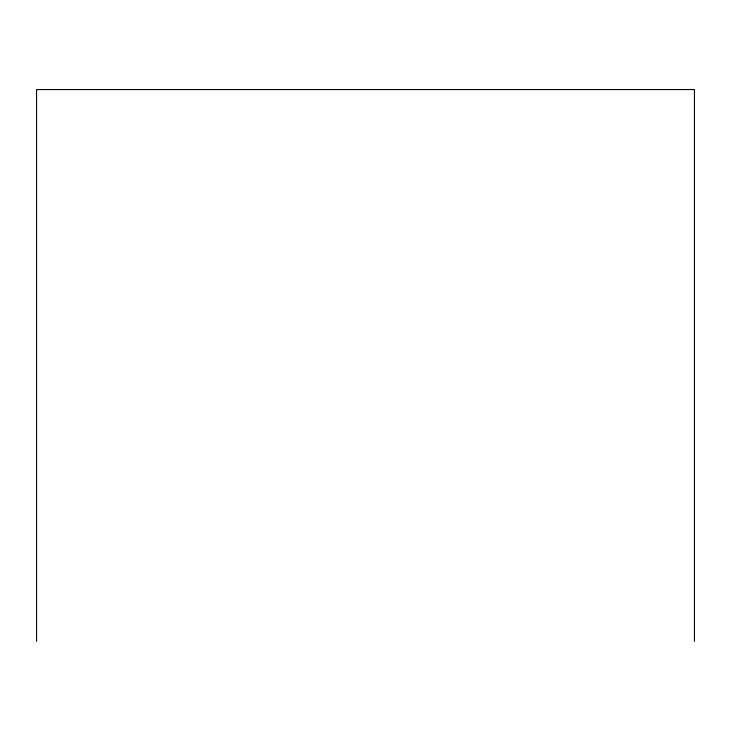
<?xml version="1.0" encoding="UTF-8"?>
<svg xmlns="http://www.w3.org/2000/svg" width="731" height="731" viewBox="0 0 731 731"><rect width="100%" height="100%" fill="white"/><g stroke="black" fill="none" stroke-linecap="round" stroke-linejoin="round"><path stroke-width="1.1" d="M694.45 641.434L694.45 89.566L36.55 89.566L36.55 641.434"/></g></svg>
